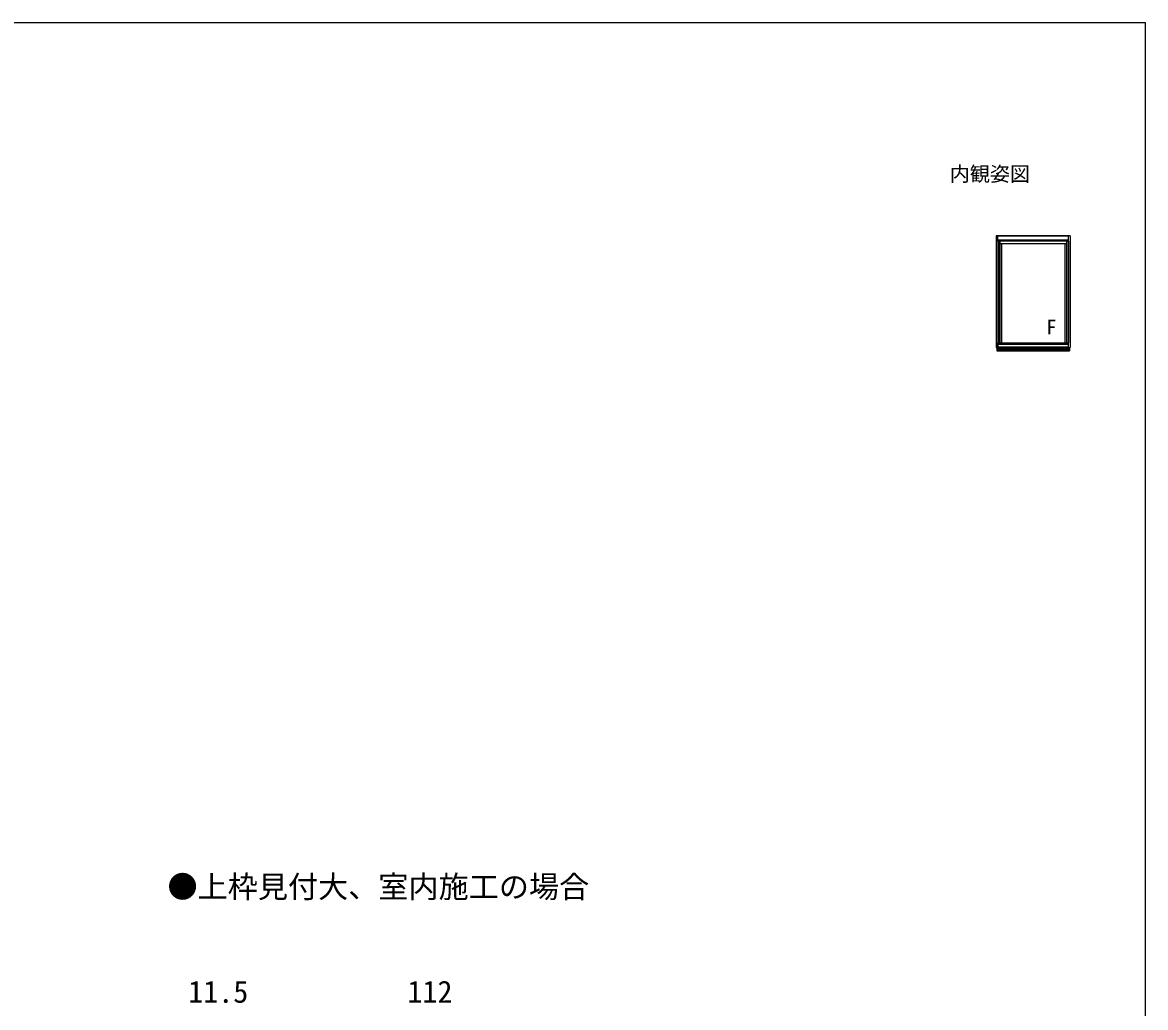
# Model space of a CAD drawing. Units: millimetres, scale not verified. Extents: x -525 to 525, y -783 to 778.
# Drawn here: x 77.6 to 525, y 354.9 to 747.2 of the extents above; entities that cross this region are included whole.
import ezdxf
from ezdxf.enums import TextEntityAlignment as Align

# ---------------------------------------------------------------- set-up
doc = ezdxf.new("R2010")
doc.units = ezdxf.units.MM
doc.header["$LTSCALE"] = 4
for name, color, linetype in [('0-1_USER1', 3, 'Continuous'), ('0-6_YKK_A1', 4, 'Continuous'), ('0-7_YKK_D', 6, 'Continuous'), ('0-8_YKK_ZWAK', 7, 'Continuous')]:
    doc.layers.add(name, color=color, linetype=linetype)
doc.styles.add('ＭＳ ゴシック', font='')
doc.styles.get('ＭＳ ゴシック').set_extended_font_data('MS Gothic')

msp = doc.modelspace()

# ---------------------------------------------------------------- linework, layer by layer
at = {"layer": '0-6_YKK_A1'}
for p, q in [((495, 662.2), (465.5, 662.2)), ((465.585, 662.2), (465.585, 617.8)), ((466.15, 660.05), (466.15, 662.2)), ((494.35, 660.05), (494.35, 662.2)), ((494.915, 662.2), (494.915, 617.8)), ((495, 662.2), (495, 617.8)), ((494.35, 662.115), (466.15, 662.115)), ((494.35, 660.525), (466.15, 660.525)), ((494.35, 660.05), (466.15, 660.05)), ((466.225, 660.05), (466.225, 619.65)), ((493.7, 660.175), (466.8, 660.175)), ((466.8, 660.175), (466.8, 619.525)), ((466.925, 660.05), (466.925, 619.65)), ((466.925, 660.05), (466.925, 619.65)), ((466.925, 659.2), (493.575, 659.2)), ((467.65, 659.2), (467.65, 619.65)), ((492.85, 659.2), (492.85, 619.65)), ((493.575, 660.05), (493.575, 619.65)), ((493.575, 660.05), (493.575, 619.65)), ((493.7, 660.175), (493.7, 619.525)), ((494.275, 660.05), (494.275, 619.65)), ((466.15, 619.65), (494.35, 619.65)), ((466.15, 619.65), (466.15, 616.3)), ((466.15, 619.06), (494.35, 619.06)), ((494.35, 617.885), (466.15, 617.885)), ((493.7, 619.525), (466.8, 619.525)), ((494.35, 616.3), (494.35, 619.65)), ((494.765, 617.8), (494.765, 616.45)), ((494.35, 617.16), (466.15, 617.16)), ((494.35, 616.8), (466.15, 616.8)), ((494.35, 616.35), (466.15, 616.35)), ((494.35, 616.3), (466.15, 616.3))]:
    msp.add_line(p, q, dxfattribs=at)
for points in [[(465.5, 662.2), (465.5, 617.8), (495, 617.8)], [(465.735, 617.8), (465.735, 616.45), (494.765, 616.45)]]:
    msp.add_lwpolyline(points, dxfattribs=at)
at = {"layer": '0-8_YKK_ZWAK'}
msp.add_line((-525, 747.2), (525, 747.2), dxfattribs=at)
msp.add_lwpolyline([(-525, -782.8), (525, -782.8), (525, 747.2)], dxfattribs=at)

# ---------------------------------------------------------------- texts
at = {"layer": '0-1_USER1', "style": 'ＭＳ ゴシック'}
for s, height, p in [('内観姿図', 5.865, (447, 682.2)), ('●上枠見付大、室内施工の場合', 8.798, (135.364, 396.018))]:
    msp.add_text(s, height=height, dxfattribs=at).set_placement(p, align=Align.BOTTOM_LEFT)
at = {"layer": '0-6_YKK_A1', "style": 'ＭＳ ゴシック'}
msp.add_text('F', height=5.865, dxfattribs=at).set_placement((485.477, 621.2), align=Align.BOTTOM_LEFT)
at = {"layer": '0-7_YKK_D', "style": 'ＭＳ ゴシック'}
for s, p in [('11.5', (143.619, 354.2)), ('112', (230.942, 354.2))]:
    msp.add_text(s, height=8.798, dxfattribs=at).set_placement(p, align=Align.BOTTOM_LEFT)

doc.saveas('drawing.dxf')
